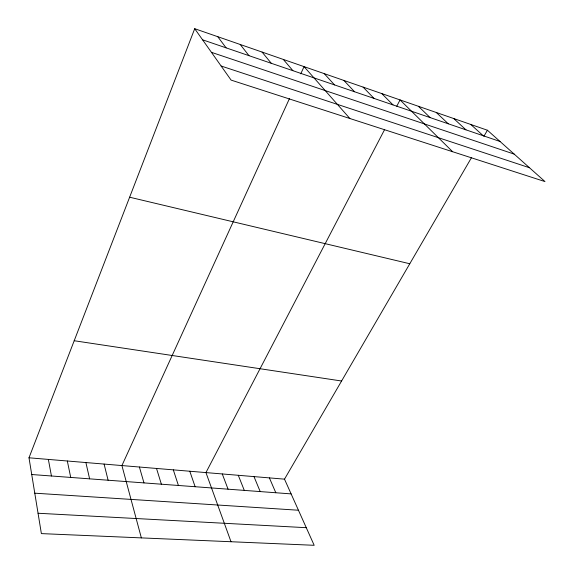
<?xml version="1.0" encoding="UTF-8"?>
<svg xmlns="http://www.w3.org/2000/svg" width="574" height="574" viewBox="0 0 574 574"><rect width="100%" height="100%" fill="white"/><g stroke="black" fill="none" stroke-linecap="round" stroke-linejoin="round"><path stroke-width="0.86" d="M471.519 157.599L284.503 479.154L314.179 545.3L41.378 533.605L28.994 457.794L194.708 28.7L487.426 130.233L545.006 181.592L231.1 80.102L194.708 28.7M289.432 98.649L121.918 465.564L141.355 537.888M300.769 73.824L304.055 66.627L349.86 118.502M384.53 129.731L205.951 472.589L231.006 541.734M396.763 106.24L400.049 99.926L452.642 151.73M483.904 136.296L487.426 130.233M38.049 513.249L306.279 527.693M34.77 493.181L298.444 510.229M31.728 474.519L291.111 493.891M28.994 457.794L284.503 479.154M74.204 340.734L341.587 381.007M129.631 197.212L409.779 263.753M221.126 66.017L529.458 167.723M211.44 52.334L514.196 154.112M202.565 39.8L500.062 141.498M470.788 124.465L483.222 135.744M453.747 118.553L465.966 129.846M436.29 112.497L448.272 123.797M418.396 106.29L430.134 117.598M381.803 93.598L393.011 104.906M363.091 87.105L374.018 98.412M343.912 80.453L354.531 91.747M324.238 73.63L334.534 84.909M283.334 59.438L292.919 70.681M262.067 52.062L271.258 63.276M240.219 44.485L248.994 55.671M217.776 36.7L226.106 47.843M269.393 477.891L275.807 492.743M253.988 476.607L260.201 491.581M238.282 475.294L244.294 490.39M222.274 473.952L228.065 489.184M189.793 471.24L195.124 486.723M173.319 469.862L178.414 485.475M156.523 468.456L161.366 484.198M139.396 467.028L143.974 482.899M104.088 464.072L108.106 480.223M85.892 462.551L89.609 478.845M67.323 461.001L70.724 477.432M48.36 459.415L51.43 475.997"/></g></svg>
